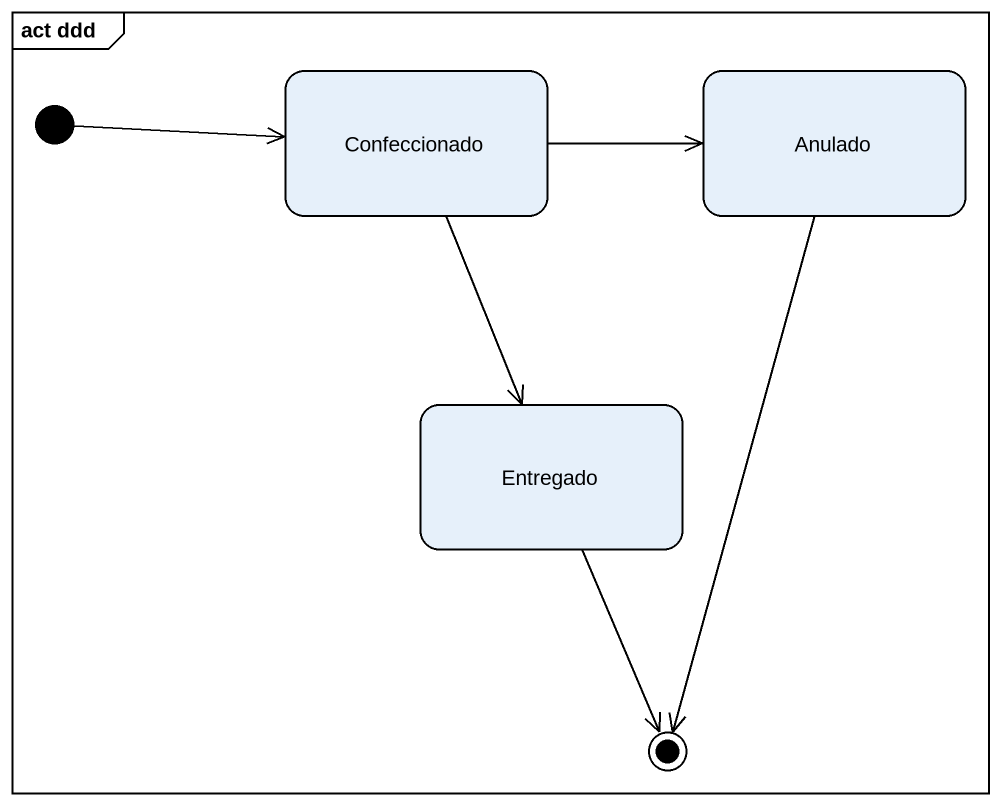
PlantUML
@startuml
mainframe act ddd
hide empty description
state Confeccionado
state Anulado
state Entregado
[*] -right-> Confeccionado
Confeccionado -right-> Anulado
Confeccionado --> Entregado
Anulado --> [*]
Entregado --> [*]
@enduml
